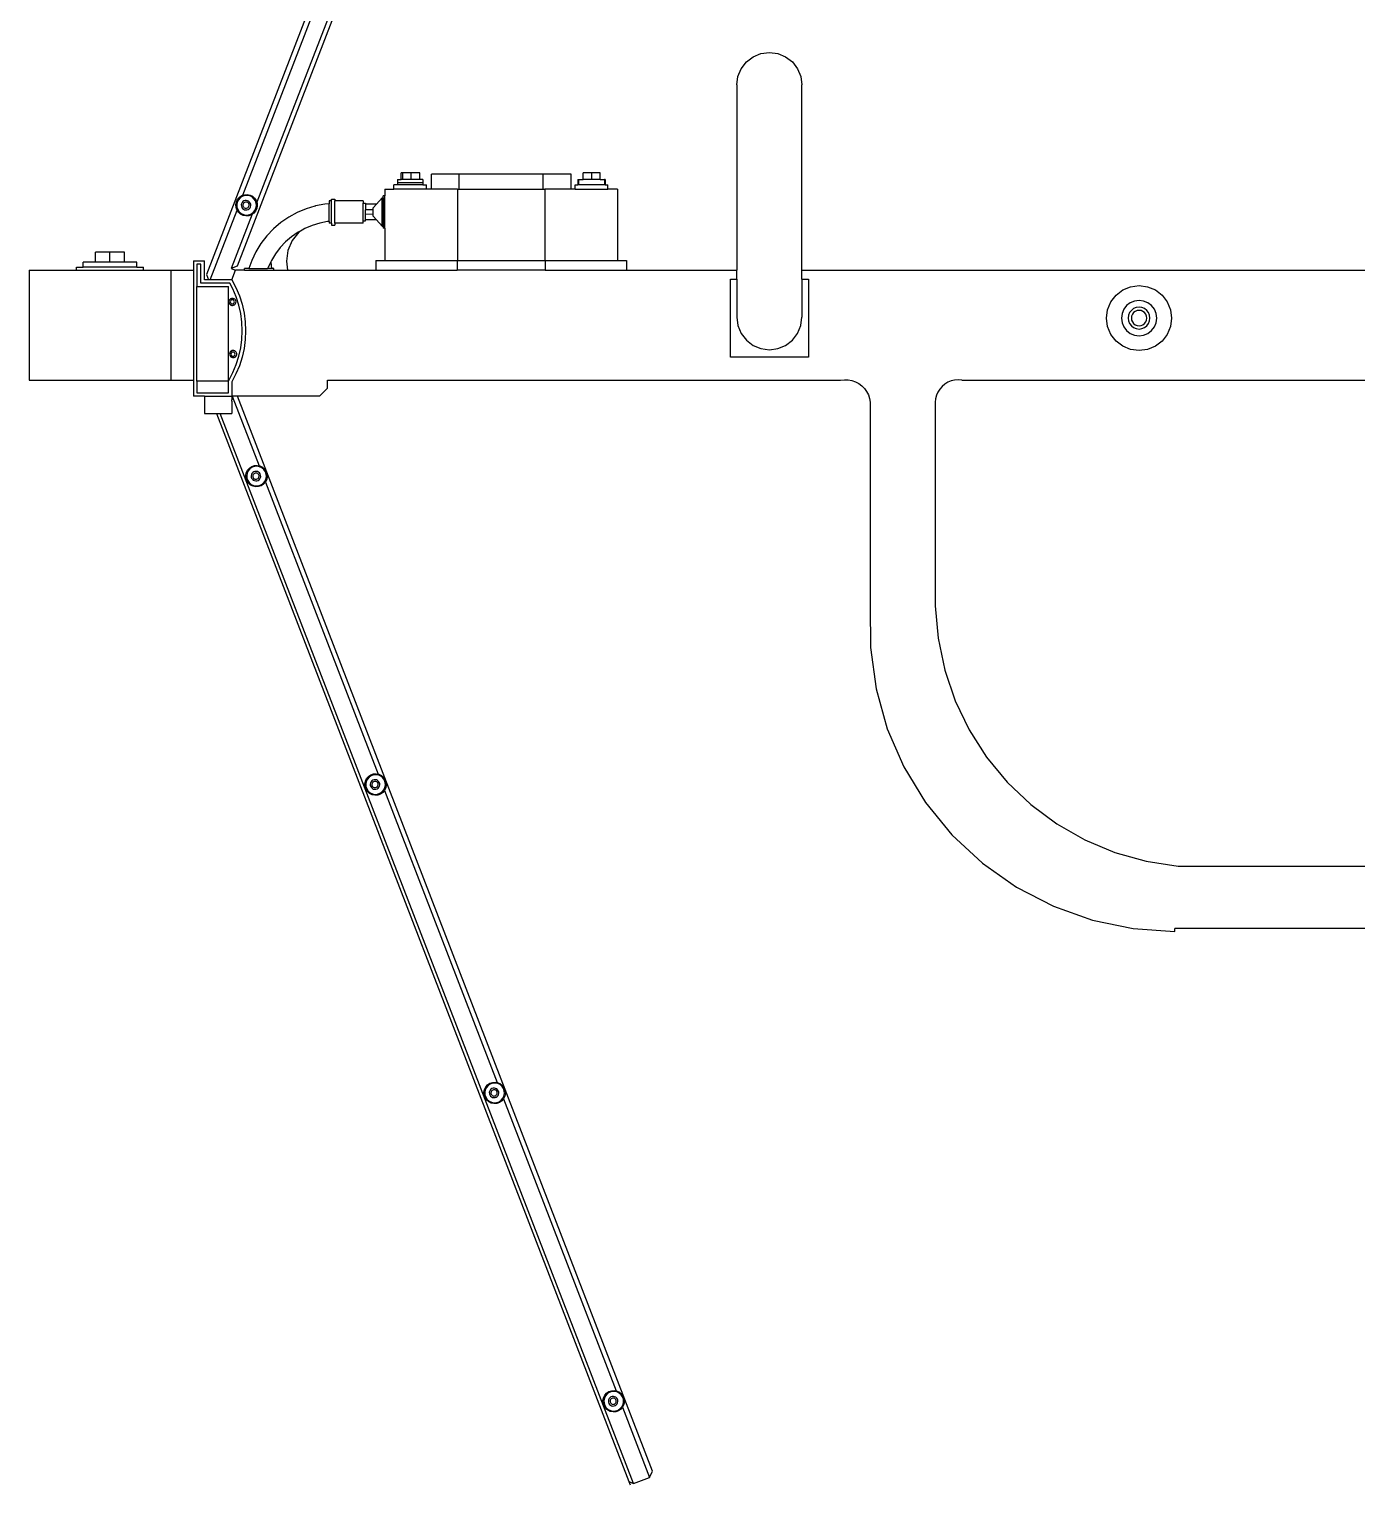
# Model space of a CAD drawing. Header units: millimetres. Extents: x 2122 to 4894, y -1177 to 2056.
# Drawn here: x 3274.5 to 3682.5, y 1339.4 to 1786.9 of the extents above; entities that cross this region are included whole.
import ezdxf

# ---------------------------------------------------------------- set-up
doc = ezdxf.new("R2010")
doc.units = ezdxf.units.MM

# ---------------------------------------------------------------- blocks, each defined once
blk = doc.blocks.new('TV+Aerial ls')
for p, q in [((-623.16, 1614.52), (-755.34, 1272.03)), ((-615.69, 1611.98), (-745.9, 1274.63)), ((-744.1, 1296.41), (-709.3, 1386.58)), ((-704.65, 1385.36), (-739.82, 1294.22)), ((-589.42, 1337.37), (-587.35, 1338.96)), ((-587.35, 1338.96), (-584.94, 1339.96)), ((-584.94, 1339.96), (-582.35, 1340.3)), ((-582.35, 1340.3), (-579.76, 1339.96)), ((-579.76, 1339.96), (-577.35, 1338.96)), ((-577.35, 1338.96), (-575.28, 1337.37)), ((-592.01, 1332.88), (-591.01, 1335.3)), ((-591.01, 1335.3), (-589.42, 1337.37)), ((-575.28, 1337.37), (-573.69, 1335.3)), ((-573.69, 1335.3), (-572.69, 1332.88)), ((-592.35, 1330.3), (-592.01, 1332.88)), ((-592.35, 1330.3), (-592.35, 1273.34)), ((-572.69, 1332.88), (-572.35, 1330.3)), ((-572.35, 1273.34), (-572.35, 1330.3)), ((-695.49, 1301.24), (-695.49, 1303.24)), ((-694.96, 1303.24), (-695.49, 1303.24)), ((-694.96, 1301.24), (-694.96, 1303.24)), ((-692.36, 1303.24), (-694.96, 1303.24)), ((-692.36, 1301.24), (-692.36, 1303.24)), ((-689.77, 1303.24), (-692.36, 1303.24)), ((-689.77, 1301.24), (-689.77, 1303.24)), ((-686.2, 1298.24), (-686.2, 1302.84)), ((-677.68, 1302.84), (-686.2, 1302.84)), ((-677.68, 1298.24), (-677.68, 1302.84)), ((-651.8, 1302.84), (-677.68, 1302.84)), ((-651.8, 1298.24), (-651.8, 1302.84)), ((-643.28, 1302.84), (-651.8, 1302.84)), ((-643.28, 1298.24), (-643.28, 1302.84)), ((-636.94, 1303.24), (-639.54, 1303.24)), ((-639.54, 1301.24), (-639.54, 1303.24)), ((-634.34, 1303.24), (-636.94, 1303.24)), ((-636.94, 1301.24), (-636.94, 1303.24)), ((-634.34, 1301.24), (-634.34, 1303.24)), ((-700.5, 1298.24), (-700.5, 1296.23)), ((-700.5, 1298.24), (-697.72, 1298.24)), ((-697.72, 1298.24), (-697.72, 1299.64)), ((-696.62, 1299.64), (-697.72, 1299.64)), ((-687.72, 1298.24), (-697.72, 1298.24)), ((-696.62, 1301.24), (-696.62, 1299.64)), ((-696.62, 1301.24), (-695.49, 1301.24)), ((-696.57, 1299.64), (-696.62, 1299.64)), ((-696.57, 1300.34), (-696.57, 1299.64)), ((-696.57, 1300.34), (-688.87, 1300.34)), ((-688.87, 1299.64), (-696.57, 1299.64)), ((-694.96, 1301.24), (-695.49, 1301.24)), ((-692.36, 1301.24), (-694.96, 1301.24)), ((-689.77, 1301.24), (-692.36, 1301.24)), ((-688.82, 1301.24), (-689.77, 1301.24)), ((-688.87, 1300.34), (-688.87, 1299.64)), ((-688.82, 1299.64), (-688.87, 1299.64)), ((-688.82, 1301.24), (-688.82, 1299.64)), ((-688.82, 1299.64), (-687.72, 1299.64)), ((-687.72, 1298.24), (-687.72, 1299.64)), ((-686.2, 1298.24), (-687.72, 1298.24)), ((-678.15, 1298.24), (-686.2, 1298.24)), ((-678.15, 1298.24), (-678.15, 1276.34)), ((-678.15, 1298.24), (-677.68, 1298.24)), ((-677.68, 1298.24), (-651.8, 1298.24)), ((-651.8, 1298.24), (-651.33, 1298.24)), ((-651.33, 1298.24), (-651.33, 1276.34)), ((-643.28, 1298.24), (-651.33, 1298.24)), ((-641.97, 1298.24), (-643.28, 1298.24)), ((-641.97, 1298.24), (-641.97, 1299.64)), ((-641.97, 1299.64), (-641.18, 1299.64)), ((-641.97, 1298.24), (-631.97, 1298.24)), ((-641.18, 1301.24), (-641.18, 1299.64)), ((-641.18, 1301.24), (-640.96, 1301.24)), ((-640.96, 1299.64), (-641.18, 1299.64)), ((-640.96, 1301.24), (-640.96, 1299.64)), ((-640.96, 1301.24), (-639.54, 1301.24)), ((-632.97, 1299.64), (-640.96, 1299.64)), ((-636.94, 1301.24), (-639.54, 1301.24)), ((-634.34, 1301.24), (-636.94, 1301.24)), ((-634.34, 1301.24), (-632.97, 1301.24)), ((-632.97, 1301.24), (-632.97, 1299.64)), ((-632.76, 1301.24), (-632.97, 1301.24)), ((-632.76, 1299.64), (-632.97, 1299.64)), ((-632.76, 1301.24), (-632.76, 1299.64)), ((-632.76, 1299.64), (-631.97, 1299.64)), ((-631.97, 1298.24), (-631.97, 1299.64)), ((-628.98, 1298.24), (-631.97, 1298.24)), ((-628.98, 1298.24), (-628.98, 1276.34)), ((-746.27, 1293.54), (-746.11, 1294.39)), ((-746.21, 1292.68), (-746.27, 1293.54)), ((-746.11, 1294.39), (-745.73, 1295.16)), ((-745.85, 1294.3), (-746, 1293.52)), ((-746, 1293.52), (-745.95, 1292.73)), ((-745.51, 1295.01), (-745.85, 1294.3)), ((-745.73, 1295.16), (-745.17, 1295.81)), ((-744.99, 1295.61), (-745.51, 1295.01)), ((-745.17, 1295.81), (-744.45, 1296.29)), ((-744.33, 1296.05), (-744.99, 1295.61)), ((-744.54, 1293.8), (-744.62, 1293.43)), ((-744.62, 1293.43), (-744.59, 1293.05)), ((-744.38, 1294.15), (-744.54, 1293.8)), ((-744.45, 1296.29), (-744.1, 1296.41)), ((-744.13, 1294.44), (-744.38, 1294.15)), ((-743.58, 1296.3), (-744.33, 1296.05)), ((-743.81, 1294.65), (-744.13, 1294.44)), ((-744.06, 1293.64), (-744.11, 1293.4)), ((-744.11, 1293.4), (-744.09, 1293.15)), ((-744.1, 1296.41), (-743.64, 1296.57)), ((-743.95, 1293.87), (-744.06, 1293.64)), ((-743.79, 1294.06), (-743.95, 1293.87)), ((-743.45, 1294.77), (-743.81, 1294.65)), ((-743.58, 1294.2), (-743.79, 1294.06)), ((-743.64, 1296.57), (-742.78, 1296.63)), ((-742.8, 1296.36), (-743.58, 1296.3)), ((-743.35, 1294.28), (-743.58, 1294.2)), ((-743.06, 1294.8), (-743.45, 1294.77)), ((-743.1, 1294.3), (-743.35, 1294.28)), ((-742.85, 1294.25), (-743.1, 1294.3)), ((-742.69, 1294.73), (-743.06, 1294.8)), ((-742.62, 1294.14), (-742.85, 1294.25)), ((-742.02, 1296.21), (-742.8, 1296.36)), ((-742.78, 1296.63), (-741.93, 1296.47)), ((-742.35, 1294.56), (-742.69, 1294.73)), ((-742.44, 1293.97), (-742.62, 1294.14)), ((-742.3, 1293.77), (-742.44, 1293.97)), ((-742.06, 1294.31), (-742.35, 1294.56)), ((-742.21, 1293.53), (-742.3, 1293.77)), ((-742.24, 1293.03), (-742.2, 1293.28)), ((-742.2, 1293.28), (-742.21, 1293.53)), ((-741.84, 1293.99), (-742.06, 1294.31)), ((-741.31, 1295.86), (-742.02, 1296.21)), ((-741.93, 1296.47), (-741.16, 1296.09)), ((-741.72, 1293.63), (-741.84, 1293.99)), ((-741.77, 1292.87), (-741.69, 1293.25)), ((-741.69, 1293.25), (-741.72, 1293.63)), ((-740.71, 1295.34), (-741.31, 1295.86)), ((-741.16, 1296.09), (-740.51, 1295.52)), ((-740.27, 1294.69), (-740.71, 1295.34)), ((-740.51, 1295.52), (-740.03, 1294.81)), ((-740.01, 1293.94), (-740.27, 1294.69)), ((-740.03, 1294.81), (-739.82, 1294.22)), ((-739.96, 1293.15), (-740.01, 1293.94)), ((-739.82, 1294.22), (-739.75, 1293.99)), ((-739.75, 1293.99), (-739.69, 1293.14)), ((-718.9, 1293.69), (-721.83, 1293.12)), ((-717.63, 1293.8), (-718.9, 1293.69)), ((-716.93, 1294.69), (-717.63, 1294.69)), ((-717.63, 1294.69), (-717.63, 1293.8)), ((-717.63, 1288.34), (-717.63, 1293.8)), ((-716.93, 1295.22), (-715.83, 1295.22)), ((-716.93, 1294.69), (-716.93, 1295.22)), ((-716.93, 1287.77), (-716.93, 1294.69)), ((-715.83, 1295.22), (-715.83, 1294.69)), ((-707.13, 1294.69), (-715.83, 1294.69)), ((-715.83, 1287.78), (-715.83, 1294.69)), ((-707.13, 1294.69), (-707.13, 1293.96)), ((-707.13, 1293.96), (-706.43, 1293.96)), ((-707.13, 1288.5), (-707.13, 1293.96)), ((-706.43, 1293.96), (-706.43, 1293.66)), ((-703.09, 1293.66), (-706.43, 1293.66)), ((-706.43, 1293.66), (-706.43, 1291.92)), ((-703.09, 1293.66), (-704.13, 1292.54)), ((-701.3, 1295.58), (-703.09, 1293.66)), ((-701.3, 1295.58), (-701, 1295.56)), ((-701.3, 1286.88), (-701.3, 1295.58)), ((-700.5, 1296.23), (-701, 1296.23)), ((-701, 1295.56), (-701, 1296.23)), ((-701, 1295.56), (-701, 1286.9)), ((-700.5, 1286.23), (-700.5, 1296.23)), ((-754.13, 1270.44), (-745.89, 1291.79)), ((-741.23, 1290.57), (-747.69, 1273.83)), ((-745.93, 1291.87), (-746.21, 1292.68)), ((-745.95, 1292.73), (-745.69, 1291.99)), ((-745.89, 1291.79), (-745.93, 1291.87)), ((-745.45, 1291.15), (-745.89, 1291.79)), ((-745.69, 1291.99), (-745.25, 1291.33)), ((-744.8, 1290.59), (-745.45, 1291.15)), ((-745.25, 1291.33), (-744.65, 1290.81)), ((-744.03, 1290.21), (-744.8, 1290.59)), ((-744.65, 1290.81), (-743.94, 1290.47)), ((-744.59, 1293.05), (-744.47, 1292.68)), ((-744.47, 1292.68), (-744.25, 1292.37)), ((-744.25, 1292.37), (-743.96, 1292.12)), ((-744.09, 1293.15), (-744.01, 1292.91)), ((-743.18, 1290.04), (-744.03, 1290.21)), ((-744.01, 1292.91), (-743.87, 1292.7)), ((-743.96, 1292.12), (-743.62, 1291.95)), ((-743.94, 1290.47), (-743.17, 1290.31)), ((-743.87, 1292.7), (-743.68, 1292.54)), ((-743.68, 1292.54), (-743.46, 1292.43)), ((-743.62, 1291.95), (-743.24, 1291.87)), ((-743.46, 1292.43), (-743.21, 1292.38)), ((-743.24, 1291.87), (-742.86, 1291.9)), ((-743.21, 1292.38), (-742.96, 1292.4)), ((-742.32, 1290.1), (-743.18, 1290.04)), ((-743.17, 1290.31), (-742.38, 1290.37)), ((-742.96, 1292.4), (-742.73, 1292.48)), ((-742.86, 1291.9), (-742.5, 1292.03)), ((-742.73, 1292.48), (-742.52, 1292.62)), ((-742.52, 1292.62), (-742.35, 1292.81)), ((-742.5, 1292.03), (-742.18, 1292.24)), ((-742.38, 1290.37), (-741.63, 1290.63)), ((-742.35, 1292.81), (-742.24, 1293.03)), ((-741.51, 1290.38), (-742.32, 1290.1)), ((-742.18, 1292.24), (-741.93, 1292.53)), ((-741.93, 1292.53), (-741.77, 1292.87)), ((-741.63, 1290.63), (-740.97, 1291.07)), ((-741.23, 1290.57), (-741.51, 1290.38)), ((-740.79, 1290.87), (-741.23, 1290.57)), ((-740.97, 1291.07), (-740.46, 1291.67)), ((-740.23, 1291.52), (-740.79, 1290.87)), ((-740.46, 1291.67), (-740.11, 1292.38)), ((-739.85, 1292.29), (-740.23, 1291.52)), ((-740.11, 1292.38), (-739.96, 1293.15)), ((-739.69, 1293.14), (-739.85, 1292.29)), ((-730.03, 1289.66), (-732.48, 1287.97)), ((-727.42, 1291.1), (-730.03, 1289.66)), ((-724.68, 1292.25), (-727.42, 1291.1)), ((-721.97, 1293.08), (-724.68, 1292.25)), ((-721.93, 1293.09), (-721.97, 1293.08)), ((-721.83, 1293.12), (-721.93, 1293.09)), ((-704.13, 1291.95), (-706.43, 1291.92)), ((-706.43, 1290.54), (-706.43, 1291.92)), ((-704.13, 1290.52), (-706.43, 1290.54)), ((-706.43, 1288.81), (-706.43, 1290.54)), ((-703.09, 1288.81), (-706.43, 1288.81)), ((-706.43, 1288.5), (-706.43, 1288.81)), ((-704.13, 1291.95), (-704.13, 1292.54)), ((-704.13, 1290.52), (-704.13, 1291.95)), ((-704.13, 1289.93), (-704.13, 1290.52)), ((-703.09, 1288.81), (-704.13, 1289.93)), ((-701.3, 1286.88), (-703.09, 1288.81)), ((-734.73, 1286.04), (-736.77, 1283.88)), ((-732.48, 1287.97), (-734.73, 1286.04)), ((-727.18, 1285.03), (-729.16, 1283.65)), ((-726.88, 1285.02), (-728.94, 1282.51)), ((-725.92, 1285.71), (-727.18, 1285.03)), ((-725.92, 1285.71), (-726.88, 1285.02)), ((-725.06, 1286.19), (-725.92, 1285.71)), ((-722.83, 1287.13), (-725.06, 1286.19)), ((-720.51, 1287.83), (-722.83, 1287.13)), ((-718.14, 1288.29), (-720.51, 1287.83)), ((-717.63, 1288.34), (-718.14, 1288.29)), ((-717.63, 1288.34), (-717.63, 1287.78)), ((-716.93, 1287.77), (-717.63, 1287.78)), ((-716.93, 1287.77), (-716.93, 1287.24)), ((-716.93, 1287.24), (-715.83, 1287.24)), ((-707.13, 1287.78), (-715.83, 1287.78)), ((-715.83, 1287.78), (-715.83, 1287.24)), ((-707.13, 1288.5), (-706.43, 1288.5)), ((-707.13, 1287.78), (-707.13, 1288.5)), ((-701.3, 1286.88), (-701, 1286.9)), ((-701, 1286.9), (-701, 1286.23)), ((-700.5, 1286.23), (-701, 1286.23)), ((-700.5, 1286.23), (-700.5, 1276.34)), ((-738.57, 1281.53), (-740.12, 1279)), ((-736.77, 1283.88), (-738.57, 1281.53)), ((-732.65, 1280.33), (-734.11, 1278.42)), ((-730.99, 1282.08), (-732.65, 1280.33)), ((-729.16, 1283.65), (-730.99, 1282.08)), ((-728.94, 1282.51), (-730.29, 1279.44)), ((-793.2, 1274.24), (-793.2, 1275.84)), ((-789.44, 1275.84), (-793.2, 1275.84)), ((-789.44, 1275.84), (-789.44, 1278.94)), ((-784.96, 1278.94), (-789.44, 1278.94)), ((-784.96, 1275.84), (-789.44, 1275.84)), ((-784.96, 1275.84), (-784.96, 1278.94)), ((-780.48, 1278.94), (-784.96, 1278.94)), ((-780.48, 1275.84), (-784.96, 1275.84)), ((-780.48, 1275.84), (-780.48, 1278.94)), ((-776.72, 1275.84), (-780.48, 1275.84)), ((-776.72, 1274.24), (-776.72, 1275.84)), ((-759.26, 1276.24), (-755.96, 1276.24)), ((-759.26, 1276.24), (-759.26, 1273.34)), ((-755.96, 1270.44), (-755.96, 1276.24)), ((-741.39, 1276.33), (-742.27, 1273.84)), ((-740.12, 1279), (-741.39, 1276.33)), ((-735.58, 1275.91), (-736.4, 1274.2)), ((-735.36, 1276.37), (-735.58, 1275.91)), ((-735.58, 1275.91), (-735.29, 1273.84)), ((-734.11, 1278.42), (-735.36, 1276.37)), ((-730.29, 1279.44), (-730.76, 1276.15)), ((-730.76, 1276.15), (-730.36, 1273.34)), ((-703.24, 1276.34), (-703.24, 1273.34)), ((-703.24, 1276.34), (-700.5, 1276.34)), ((-700.5, 1276.34), (-678.24, 1276.34)), ((-678.24, 1276.34), (-678.24, 1273.34)), ((-678.24, 1276.34), (-678.15, 1276.34)), ((-678.15, 1276.34), (-651.33, 1276.34)), ((-651.33, 1276.34), (-651.24, 1276.34)), ((-651.24, 1276.34), (-651.24, 1273.34)), ((-651.24, 1276.34), (-628.98, 1276.34)), ((-628.98, 1276.34), (-626.24, 1276.34)), ((-626.24, 1276.34), (-626.24, 1273.34)), ((-809.8, 1273.34), (-795.26, 1273.34)), ((-809.8, 1273.34), (-809.8, 1239.56)), ((-795.26, 1273.34), (-795.26, 1274.24)), ((-795.26, 1274.24), (-793.2, 1274.24)), ((-795.26, 1273.34), (-774.66, 1273.34)), ((-776.72, 1274.24), (-793.2, 1274.24)), ((-776.72, 1274.24), (-774.66, 1274.24)), ((-774.66, 1273.34), (-774.66, 1274.24)), ((-774.66, 1273.34), (-766.2, 1273.34)), ((-766.2, 1273.34), (-759.26, 1273.34)), ((-766.2, 1239.56), (-766.2, 1273.34)), ((-759.26, 1273.34), (-759.26, 1239.56)), ((-758.23, 1275.21), (-758.23, 1268.3)), ((-756.99, 1275.21), (-758.23, 1275.21)), ((-756.99, 1269.41), (-756.99, 1275.21)), ((-755.34, 1272.03), (-754.64, 1270.44)), ((-745.9, 1274.63), (-747.69, 1273.83)), ((-747.69, 1273.83), (-746.4, 1273.34)), ((-747.51, 1270.44), (-746.4, 1273.34)), ((-743.6, 1273.34), (-746.4, 1273.34)), ((-742.27, 1273.84), (-743.6, 1273.84)), ((-743.6, 1273.34), (-743.6, 1273.84)), ((-743.6, 1273.34), (-734.6, 1273.34)), ((-742.27, 1273.84), (-736.52, 1273.84)), ((-736.4, 1274.2), (-736.52, 1273.84)), ((-735.29, 1273.84), (-736.52, 1273.84)), ((-734.6, 1273.84), (-735.29, 1273.84)), ((-734.6, 1273.34), (-734.6, 1273.84)), ((-734.6, 1273.34), (-730.36, 1273.34)), ((-730.36, 1273.34), (-703.24, 1273.34)), ((-703.24, 1273.34), (-678.24, 1273.34)), ((-651.24, 1273.34), (-678.24, 1273.34)), ((-651.24, 1273.34), (-626.24, 1273.34)), ((-626.24, 1273.34), (-592.35, 1273.34)), ((-592.35, 1270.64), (-592.35, 1273.34)), ((-572.35, 1273.34), (809.8, 1273.34)), ((-572.35, 1270.64), (-572.35, 1273.34)), ((-758.23, 1239.3), (-758.23, 1268.3)), ((-758.23, 1268.3), (-748.54, 1268.3)), ((-748.14, 1269.41), (-756.99, 1269.41)), ((-754.64, 1270.44), (-755.96, 1270.44)), ((-754.13, 1270.44), (-754.64, 1270.44)), ((-747.51, 1270.44), (-754.13, 1270.44)), ((-748.54, 1239.3), (-748.54, 1268.3)), ((-747.18, 1267.58), (-748.14, 1269.41)), ((-747.51, 1270.44), (-746.24, 1268.01)), ((-746.16, 1265.13), (-747.18, 1267.58)), ((-746.24, 1268.01), (-745.19, 1265.48)), ((-594.24, 1270.64), (-592.35, 1270.64)), ((-594.24, 1246.64), (-594.24, 1270.64)), ((-592.35, 1270.64), (-592.35, 1258.9)), ((-572.35, 1270.64), (-570.34, 1270.64)), ((-572.35, 1270.64), (-572.35, 1258.9)), ((-570.34, 1270.64), (-570.34, 1246.64)), ((-475.81, 1265.71), (-473.74, 1267.3)), ((-473.74, 1267.3), (-471.33, 1268.29)), ((-471.33, 1268.29), (-468.74, 1268.64)), ((-468.74, 1268.64), (-466.15, 1268.29)), ((-466.15, 1268.29), (-463.74, 1267.3)), ((-463.74, 1267.3), (-461.67, 1265.71)), ((-748.39, 1263.85), (-748.41, 1263.56)), ((-748.41, 1263.56), (-748.36, 1263.28)), ((-748.29, 1264.12), (-748.39, 1263.85)), ((-748.36, 1263.28), (-748.24, 1263.02)), ((-748.13, 1264.36), (-748.29, 1264.12)), ((-748.24, 1263.02), (-748.06, 1262.8)), ((-747.91, 1264.54), (-748.13, 1264.36)), ((-748.06, 1262.8), (-747.82, 1262.64)), ((-747.7, 1264.21), (-748.05, 1263.6)), ((-748.05, 1263.6), (-747.7, 1263)), ((-747.65, 1264.66), (-747.91, 1264.54)), ((-747.82, 1262.64), (-747.55, 1262.54)), ((-747, 1264.21), (-747.7, 1264.21)), ((-747.7, 1263), (-747, 1263)), ((-747.36, 1264.71), (-747.65, 1264.66)), ((-747.55, 1262.54), (-747.26, 1262.52)), ((-747.08, 1264.69), (-747.36, 1264.71)), ((-747.26, 1262.52), (-746.98, 1262.57)), ((-746.81, 1264.59), (-747.08, 1264.69)), ((-746.65, 1263.6), (-747, 1264.21)), ((-747, 1263), (-746.65, 1263.6)), ((-746.98, 1262.57), (-746.72, 1262.69)), ((-746.57, 1264.43), (-746.81, 1264.59)), ((-746.72, 1262.69), (-746.5, 1262.87)), ((-746.39, 1264.21), (-746.57, 1264.43)), ((-746.5, 1262.87), (-746.34, 1263.11)), ((-746.27, 1263.95), (-746.39, 1264.21)), ((-746.34, 1263.11), (-746.24, 1263.38)), ((-746.21, 1263.66), (-746.27, 1263.95)), ((-746.24, 1263.38), (-746.21, 1263.66)), ((-745.36, 1262.6), (-746.16, 1265.13)), ((-744.78, 1260.02), (-745.36, 1262.6)), ((-745.19, 1265.48), (-744.36, 1262.87)), ((-744.36, 1262.87), (-743.77, 1260.2)), ((-478.4, 1261.22), (-477.4, 1263.64)), ((-477.4, 1263.64), (-475.81, 1265.71)), ((-472.58, 1262.48), (-473.45, 1261.35)), ((-471.46, 1263.34), (-472.58, 1262.48)), ((-470.15, 1263.88), (-471.46, 1263.34)), ((-469.61, 1261.88), (-470.42, 1261.54)), ((-468.74, 1264.07), (-470.15, 1263.88)), ((-468.74, 1261.99), (-469.61, 1261.88)), ((-467.34, 1263.88), (-468.74, 1264.07)), ((-467.87, 1261.88), (-468.74, 1261.99)), ((-467.07, 1261.54), (-467.87, 1261.88)), ((-466.03, 1263.34), (-467.34, 1263.88)), ((-464.9, 1262.48), (-466.03, 1263.34)), ((-464.04, 1261.35), (-464.9, 1262.48)), ((-461.67, 1265.71), (-460.08, 1263.64)), ((-460.08, 1263.64), (-459.08, 1261.22)), ((-744.44, 1257.39), (-744.78, 1260.02)), ((-744.32, 1254.75), (-744.44, 1257.39)), ((-743.77, 1260.2), (-743.41, 1257.48)), ((-743.41, 1257.48), (-743.29, 1254.75)), ((-592.35, 1258.9), (-592.01, 1256.31)), ((-572.69, 1256.31), (-572.35, 1258.9)), ((-478.74, 1258.64), (-478.4, 1261.22)), ((-478.4, 1256.05), (-478.74, 1258.64)), ((-473.99, 1260.04), (-474.17, 1258.64)), ((-474.17, 1258.64), (-473.99, 1257.23)), ((-473.45, 1261.35), (-473.99, 1260.04)), ((-471.98, 1259.5), (-472.1, 1258.64)), ((-472.1, 1258.64), (-471.98, 1257.77)), ((-471.65, 1260.31), (-471.98, 1259.5)), ((-471.98, 1257.77), (-471.65, 1256.96)), ((-471.11, 1261.01), (-471.65, 1260.31)), ((-470.42, 1261.54), (-471.11, 1261.01)), ((-471.03, 1259.25), (-471.11, 1258.64)), ((-471.11, 1258.64), (-471.03, 1258.02)), ((-470.79, 1259.82), (-471.03, 1259.25)), ((-471.03, 1258.02), (-470.79, 1257.45)), ((-470.42, 1260.31), (-470.79, 1259.82)), ((-470.79, 1257.45), (-470.42, 1256.96)), ((-469.93, 1260.68), (-470.42, 1260.31)), ((-469.36, 1260.92), (-469.93, 1260.68)), ((-468.74, 1261), (-469.36, 1260.92)), ((-468.13, 1260.92), (-468.74, 1261)), ((-467.56, 1260.68), (-468.13, 1260.92)), ((-467.07, 1260.31), (-467.56, 1260.68)), ((-466.37, 1261.01), (-467.07, 1261.54)), ((-466.69, 1259.82), (-467.07, 1260.31)), ((-467.07, 1256.96), (-466.69, 1257.45)), ((-466.46, 1259.25), (-466.69, 1259.82)), ((-466.69, 1257.45), (-466.46, 1258.02)), ((-466.38, 1258.64), (-466.46, 1259.25)), ((-466.46, 1258.02), (-466.38, 1258.64)), ((-465.84, 1260.31), (-466.37, 1261.01)), ((-465.5, 1259.5), (-465.84, 1260.31)), ((-465.84, 1256.96), (-465.5, 1257.77)), ((-465.39, 1258.64), (-465.5, 1259.5)), ((-465.5, 1257.77), (-465.39, 1258.64)), ((-463.5, 1260.04), (-464.04, 1261.35)), ((-463.31, 1258.64), (-463.5, 1260.04)), ((-463.5, 1257.23), (-463.31, 1258.64)), ((-459.08, 1261.22), (-458.74, 1258.64)), ((-458.74, 1258.64), (-459.08, 1256.05)), ((-744.44, 1252.1), (-744.32, 1254.75)), ((-743.29, 1254.75), (-743.41, 1252.01)), ((-592.01, 1256.31), (-591.01, 1253.9)), ((-591.01, 1253.9), (-589.42, 1251.83)), ((-575.28, 1251.83), (-573.69, 1253.9)), ((-573.69, 1253.9), (-572.69, 1256.31)), ((-477.4, 1253.64), (-478.4, 1256.05)), ((-475.81, 1251.56), (-477.4, 1253.64)), ((-473.99, 1257.23), (-473.45, 1255.92)), ((-473.45, 1255.92), (-472.58, 1254.79)), ((-472.58, 1254.79), (-471.46, 1253.93)), ((-471.65, 1256.96), (-471.11, 1256.26)), ((-471.46, 1253.93), (-470.15, 1253.39)), ((-471.11, 1256.26), (-470.42, 1255.73)), ((-470.42, 1256.96), (-469.93, 1256.59)), ((-470.42, 1255.73), (-469.61, 1255.39)), ((-470.15, 1253.39), (-468.74, 1253.2)), ((-469.93, 1256.59), (-469.36, 1256.35)), ((-469.61, 1255.39), (-468.74, 1255.28)), ((-469.36, 1256.35), (-468.74, 1256.27)), ((-468.74, 1256.27), (-468.13, 1256.35)), ((-468.74, 1255.28), (-467.87, 1255.39)), ((-468.74, 1253.2), (-467.34, 1253.39)), ((-468.13, 1256.35), (-467.56, 1256.59)), ((-467.87, 1255.39), (-467.07, 1255.73)), ((-467.56, 1256.59), (-467.07, 1256.96)), ((-467.34, 1253.39), (-466.03, 1253.93)), ((-467.07, 1255.73), (-466.37, 1256.26)), ((-466.37, 1256.26), (-465.84, 1256.96)), ((-466.03, 1253.93), (-464.9, 1254.79)), ((-464.9, 1254.79), (-464.04, 1255.92)), ((-464.04, 1255.92), (-463.5, 1257.23)), ((-460.08, 1253.64), (-461.67, 1251.56)), ((-459.08, 1256.05), (-460.08, 1253.64)), ((-747.69, 1248.52), (-747.91, 1248.34)), ((-747.43, 1248.64), (-747.69, 1248.52)), ((-747.15, 1248.69), (-747.43, 1248.64)), ((-746.86, 1248.67), (-747.15, 1248.69)), ((-746.59, 1248.57), (-746.86, 1248.67)), ((-746.36, 1248.41), (-746.59, 1248.57)), ((-745.36, 1246.89), (-744.78, 1249.47)), ((-744.78, 1249.47), (-744.44, 1252.1)), ((-743.77, 1249.29), (-744.36, 1246.62)), ((-743.41, 1252.01), (-743.77, 1249.29)), ((-589.42, 1251.83), (-587.35, 1250.24)), ((-587.35, 1250.24), (-584.94, 1249.24)), ((-584.94, 1249.24), (-582.35, 1248.9)), ((-582.35, 1248.9), (-579.76, 1249.24)), ((-579.76, 1249.24), (-577.35, 1250.24)), ((-577.35, 1250.24), (-575.28, 1251.83)), ((-473.74, 1249.97), (-475.81, 1251.56)), ((-471.33, 1248.98), (-473.74, 1249.97)), ((-468.74, 1248.64), (-471.33, 1248.98)), ((-466.15, 1248.98), (-468.74, 1248.64)), ((-463.74, 1249.97), (-466.15, 1248.98)), ((-461.67, 1251.56), (-463.74, 1249.97)), ((-748.17, 1247.83), (-748.2, 1247.54)), ((-748.2, 1247.54), (-748.15, 1247.26)), ((-748.08, 1248.1), (-748.17, 1247.83)), ((-748.15, 1247.26), (-748.02, 1247)), ((-747.91, 1248.34), (-748.08, 1248.1)), ((-748.02, 1247), (-747.84, 1246.78)), ((-747.49, 1248.19), (-747.84, 1247.58)), ((-747.84, 1247.58), (-747.49, 1246.98)), ((-747.84, 1246.78), (-747.6, 1246.62)), ((-747.6, 1246.62), (-747.33, 1246.52)), ((-746.79, 1248.19), (-747.49, 1248.19)), ((-747.49, 1246.98), (-746.79, 1246.98)), ((-747.33, 1246.52), (-747.05, 1246.49)), ((-747.18, 1241.91), (-746.16, 1244.36)), ((-747.05, 1246.49), (-746.77, 1246.55)), ((-746.44, 1247.58), (-746.79, 1248.19)), ((-746.79, 1246.98), (-746.44, 1247.58)), ((-746.77, 1246.55), (-746.51, 1246.67)), ((-746.51, 1246.67), (-746.29, 1246.85)), ((-746.17, 1248.19), (-746.36, 1248.41)), ((-746.29, 1246.85), (-746.12, 1247.09)), ((-745.19, 1244.01), (-746.24, 1241.48)), ((-746.05, 1247.93), (-746.17, 1248.19)), ((-746.16, 1244.36), (-745.36, 1246.89)), ((-746.12, 1247.09), (-746.02, 1247.36)), ((-746, 1247.64), (-746.05, 1247.93)), ((-746.02, 1247.36), (-746, 1247.64)), ((-744.36, 1246.62), (-745.19, 1244.01)), ((-570.34, 1246.64), (-594.24, 1246.64)), ((-809.8, 1239.56), (-766.2, 1239.56)), ((-766.2, 1239.56), (-759.26, 1239.56)), ((-759.26, 1239.56), (-759.26, 1234.65)), ((-748.54, 1239.3), (-747.18, 1241.91)), ((-746.24, 1241.48), (-747.51, 1239.05)), ((-718.08, 1237.1), (-718.08, 1239.56)), ((-718.08, 1239.56), (-560.45, 1239.56)), ((-560.45, 1239.56), (-559.3, 1239.7)), ((-559.3, 1239.7), (-558.14, 1239.68)), ((-558.14, 1239.68), (-557, 1239.47)), ((-557, 1239.47), (-555.9, 1239.09)), ((-525.42, 1239.56), (-526.48, 1239.31)), ((-524.33, 1239.64), (-525.42, 1239.56)), ((-523.25, 1239.56), (-524.33, 1239.64)), ((-523.25, 1239.56), (71.55, 1239.56)), ((-758.23, 1239.3), (-758.23, 1235.68)), ((-748.54, 1239.3), (-758.23, 1239.3)), ((-758.23, 1235.68), (-748.54, 1235.68)), ((-748.54, 1235.68), (-748.54, 1239.3)), ((-747.51, 1239.05), (-747.51, 1234.65)), ((-718.08, 1237.1), (-720.53, 1234.65)), ((-555.9, 1239.09), (-554.88, 1238.55)), ((-554.88, 1238.55), (-553.95, 1237.86)), ((-553.95, 1237.86), (-553.13, 1237.04)), ((-553.13, 1237.04), (-552.45, 1236.1)), ((-552.45, 1236.1), (-551.92, 1235.07)), ((-551.92, 1235.07), (-551.56, 1233.97)), ((-530.57, 1235.9), (-531.01, 1234.9)), ((-529.99, 1236.82), (-530.57, 1235.9)), ((-529.27, 1237.64), (-529.99, 1236.82)), ((-528.43, 1238.34), (-529.27, 1237.64)), ((-527.49, 1238.9), (-528.43, 1238.34)), ((-526.48, 1239.31), (-527.49, 1238.9)), ((-755.96, 1234.63), (-759.26, 1234.65)), ((-755.96, 1234.63), (-747.51, 1234.65)), ((-755.96, 1234.63), (-755.96, 1229.35)), ((-747.51, 1234.65), (-747.5, 1234.63)), ((-747.42, 1234.65), (-747.51, 1234.65)), ((-747.5, 1234.63), (-747.49, 1233.47)), ((-747.49, 1233.13), (-747.49, 1233.47)), ((-747.49, 1233.13), (-747.49, 1229.35)), ((-747.42, 1234.65), (-739.16, 1213.25)), ((-745.81, 1234.65), (-747.42, 1234.65)), ((-618.29, 904.24), (-745.81, 1234.65)), ((-744.1, 1234.64), (-745.81, 1234.65)), ((-720.53, 1234.65), (-744.1, 1234.64)), ((-551.56, 1233.97), (-551.36, 1232.83)), ((-551.36, 1232.83), (-551.35, 1231.67)), ((-551.35, 1231.67), (-551.35, 1170.16)), ((-531.29, 1233.84), (-531.4, 1232.76)), ((-531.4, 1232.76), (-531.35, 1231.67)), ((-531.35, 1231.67), (-531.35, 1170.16)), ((-531.01, 1234.9), (-531.29, 1233.84)), ((-755.96, 1229.35), (-752.21, 1229.35)), ((-752.21, 1229.35), (-625.48, 901)), ((-752.21, 1229.35), (-751.06, 1229.35)), ((-624.1, 900.39), (-751.06, 1229.35)), ((-751.06, 1229.35), (-747.49, 1229.35)), ((-742.12, 1212.53), (-741.4, 1213.02)), ((-741.28, 1212.77), (-741.94, 1212.33)), ((-741.4, 1213.02), (-740.59, 1213.3)), ((-740.53, 1213.03), (-741.28, 1212.77)), ((-740.59, 1213.3), (-739.73, 1213.36)), ((-739.75, 1213.08), (-740.53, 1213.03)), ((-738.97, 1212.93), (-739.75, 1213.08)), ((-739.73, 1213.36), (-739.16, 1213.25)), ((-739.16, 1213.25), (-738.88, 1213.19)), ((-738.26, 1212.59), (-738.97, 1212.93)), ((-738.88, 1213.19), (-738.11, 1212.81)), ((-738.11, 1212.81), (-737.46, 1212.25)), ((-743.22, 1210.26), (-743.06, 1211.11)), ((-743.16, 1209.4), (-743.22, 1210.26)), ((-742.88, 1208.59), (-743.16, 1209.4)), ((-743.06, 1211.11), (-742.68, 1211.88)), ((-742.8, 1211.02), (-742.95, 1210.25)), ((-742.95, 1210.25), (-742.9, 1209.46)), ((-742.9, 1209.46), (-742.64, 1208.71)), ((-742.4, 1207.88), (-742.88, 1208.59)), ((-742.46, 1211.73), (-742.8, 1211.02)), ((-742.68, 1211.88), (-742.12, 1212.53)), ((-742.64, 1208.71), (-742.2, 1208.06)), ((-741.94, 1212.33), (-742.46, 1211.73)), ((-741.49, 1210.53), (-741.57, 1210.15)), ((-741.57, 1210.15), (-741.54, 1209.77)), ((-741.54, 1209.77), (-741.42, 1209.41)), ((-741.33, 1210.87), (-741.49, 1210.53)), ((-741.42, 1209.41), (-741.2, 1209.09)), ((-741.08, 1211.16), (-741.33, 1210.87)), ((-741.2, 1209.09), (-740.91, 1208.84)), ((-740.76, 1211.37), (-741.08, 1211.16)), ((-741.01, 1210.37), (-741.06, 1210.12)), ((-741.06, 1210.12), (-741.04, 1209.87)), ((-741.04, 1209.87), (-740.96, 1209.63)), ((-740.9, 1210.59), (-741.01, 1210.37)), ((-740.96, 1209.63), (-740.82, 1209.43)), ((-740.91, 1208.84), (-740.57, 1208.67)), ((-740.74, 1210.78), (-740.9, 1210.59)), ((-740.82, 1209.43), (-740.63, 1209.26)), ((-740.4, 1211.5), (-740.76, 1211.37)), ((-740.53, 1210.92), (-740.74, 1210.78)), ((-740.63, 1209.26), (-740.41, 1209.15)), ((-740.57, 1208.67), (-740.19, 1208.6)), ((-740.3, 1211), (-740.53, 1210.92)), ((-740.41, 1209.15), (-740.16, 1209.1)), ((-740.01, 1211.52), (-740.4, 1211.5)), ((-740.05, 1211.02), (-740.3, 1211)), ((-740.19, 1208.6), (-739.81, 1208.63)), ((-740.16, 1209.1), (-739.91, 1209.12)), ((-739.8, 1210.97), (-740.05, 1211.02)), ((-739.64, 1211.45), (-740.01, 1211.52)), ((-739.91, 1209.12), (-739.68, 1209.2)), ((-739.81, 1208.63), (-739.45, 1208.75)), ((-739.57, 1210.86), (-739.8, 1210.97)), ((-739.68, 1209.2), (-739.47, 1209.34)), ((-739.3, 1211.28), (-739.64, 1211.45)), ((-739.39, 1210.7), (-739.57, 1210.86)), ((-739.47, 1209.34), (-739.3, 1209.53)), ((-739.45, 1208.75), (-739.13, 1208.96)), ((-739.25, 1210.49), (-739.39, 1210.7)), ((-739.01, 1211.03), (-739.3, 1211.28)), ((-739.3, 1209.53), (-739.19, 1209.76)), ((-739.16, 1210.25), (-739.25, 1210.49)), ((-739.19, 1209.76), (-739.15, 1210)), ((-739.15, 1210), (-739.16, 1210.25)), ((-739.13, 1208.96), (-738.88, 1209.25)), ((-738.79, 1210.72), (-739.01, 1211.03)), ((-738.88, 1209.25), (-738.71, 1209.6)), ((-738.67, 1210.35), (-738.79, 1210.72)), ((-738.71, 1209.6), (-738.64, 1209.97)), ((-738.64, 1209.97), (-738.67, 1210.35)), ((-737.66, 1212.07), (-738.26, 1212.59)), ((-737.92, 1207.79), (-737.41, 1208.39)), ((-737.21, 1208.2), (-737.74, 1207.59)), ((-737.22, 1211.41), (-737.66, 1212.07)), ((-737.46, 1212.25), (-736.98, 1211.53)), ((-737.41, 1208.39), (-737.06, 1209.1)), ((-736.96, 1210.67), (-737.22, 1211.41)), ((-737.18, 1208.24), (-737.21, 1208.2)), ((-737.21, 1208.2), (-702.58, 1118.46)), ((-736.8, 1209.01), (-737.18, 1208.24)), ((-737.06, 1209.1), (-736.91, 1209.88)), ((-736.98, 1211.53), (-736.7, 1210.72)), ((-736.91, 1209.88), (-736.96, 1210.67)), ((-736.64, 1209.86), (-736.8, 1209.01)), ((-736.7, 1210.72), (-736.64, 1209.86)), ((-741.75, 1207.31), (-742.4, 1207.88)), ((-742.2, 1208.06), (-741.6, 1207.54)), ((-740.98, 1206.93), (-741.75, 1207.31)), ((-741.6, 1207.54), (-740.89, 1207.19)), ((-740.13, 1206.77), (-740.98, 1206.93)), ((-740.89, 1207.19), (-740.12, 1207.04)), ((-739.27, 1206.83), (-740.13, 1206.77)), ((-740.12, 1207.04), (-739.33, 1207.09)), ((-739.33, 1207.09), (-738.58, 1207.35)), ((-738.46, 1207.11), (-739.27, 1206.83)), ((-738.58, 1207.35), (-737.92, 1207.79)), ((-737.74, 1207.59), (-738.46, 1207.11)), ((-551.35, 1170.16), (-551.32, 1157.37)), ((-531.35, 1170.16), (-530.51, 1160.23)), ((-530.51, 1160.23), (-528.48, 1150.47)), ((-551.32, 1157.37), (-549.56, 1144.7)), ((-528.48, 1150.47), (-525.29, 1141.03)), ((-549.56, 1144.7), (-546.1, 1132.4)), ((-525.29, 1141.03), (-520.98, 1132.05)), ((-546.1, 1132.4), (-540.99, 1120.68)), ((-520.98, 1132.05), (-515.61, 1123.65)), ((-515.61, 1123.65), (-509.27, 1115.96)), ((-540.99, 1120.68), (-534.33, 1109.76)), ((-706.64, 1115.48), (-706.48, 1116.32)), ((-706.58, 1114.62), (-706.64, 1115.48)), ((-706.3, 1113.81), (-706.58, 1114.62)), ((-706.48, 1116.32), (-706.1, 1117.1)), ((-706.22, 1116.24), (-706.37, 1115.46)), ((-706.37, 1115.46), (-706.31, 1114.67)), ((-706.31, 1114.67), (-706.06, 1113.93)), ((-705.87, 1116.95), (-706.22, 1116.24)), ((-706.1, 1117.1), (-705.53, 1117.75)), ((-705.35, 1117.55), (-705.87, 1116.95)), ((-705.53, 1117.75), (-704.82, 1118.23)), ((-704.7, 1117.99), (-705.35, 1117.55)), ((-704.91, 1115.74), (-704.98, 1115.37)), ((-704.98, 1115.37), (-704.96, 1114.99)), ((-704.96, 1114.99), (-704.83, 1114.62)), ((-704.74, 1116.09), (-704.91, 1115.74)), ((-704.83, 1114.62), (-704.62, 1114.31)), ((-704.82, 1118.23), (-704, 1118.51)), ((-704.49, 1116.37), (-704.74, 1116.09)), ((-703.95, 1118.24), (-704.7, 1117.99)), ((-704.62, 1114.31), (-704.33, 1114.06)), ((-704.17, 1116.59), (-704.49, 1116.37)), ((-704.43, 1115.58), (-704.48, 1115.34)), ((-704.48, 1115.34), (-704.46, 1115.09)), ((-704.46, 1115.09), (-704.38, 1114.85)), ((-704.32, 1115.81), (-704.43, 1115.58)), ((-704.38, 1114.85), (-704.24, 1114.64)), ((-704.16, 1116), (-704.32, 1115.81)), ((-704.24, 1114.64), (-704.05, 1114.48)), ((-703.81, 1116.71), (-704.17, 1116.59)), ((-703.95, 1116.14), (-704.16, 1116)), ((-704.05, 1114.48), (-703.83, 1114.37)), ((-704, 1118.51), (-703.14, 1118.57)), ((-703.16, 1118.3), (-703.95, 1118.24)), ((-703.71, 1116.22), (-703.95, 1116.14)), ((-703.83, 1114.37), (-703.58, 1114.32)), ((-703.43, 1116.74), (-703.81, 1116.71)), ((-703.46, 1116.23), (-703.71, 1116.22)), ((-703.58, 1114.32), (-703.33, 1114.34)), ((-703.22, 1116.19), (-703.46, 1116.23)), ((-703.06, 1116.67), (-703.43, 1116.74)), ((-703.33, 1114.34), (-703.09, 1114.42)), ((-702.99, 1116.08), (-703.22, 1116.19)), ((-702.39, 1118.15), (-703.16, 1118.3)), ((-703.14, 1118.57), (-702.58, 1118.46)), ((-703.09, 1114.42), (-702.89, 1114.56)), ((-702.71, 1116.5), (-703.06, 1116.67)), ((-702.8, 1115.91), (-702.99, 1116.08)), ((-702.89, 1114.56), (-702.72, 1114.75)), ((-702.87, 1113.97), (-702.55, 1114.18)), ((-702.66, 1115.71), (-702.8, 1115.91)), ((-702.72, 1114.75), (-702.61, 1114.97)), ((-702.42, 1116.25), (-702.71, 1116.5)), ((-702.58, 1115.47), (-702.66, 1115.71)), ((-702.61, 1114.97), (-702.56, 1115.22)), ((-702.58, 1118.46), (-702.3, 1118.41)), ((-702.56, 1115.22), (-702.58, 1115.47)), ((-702.55, 1114.18), (-702.3, 1114.47)), ((-702.21, 1115.93), (-702.42, 1116.25)), ((-701.68, 1117.8), (-702.39, 1118.15)), ((-702.3, 1118.41), (-701.52, 1118.03)), ((-702.3, 1114.47), (-702.13, 1114.81)), ((-702.08, 1115.57), (-702.21, 1115.93)), ((-702.13, 1114.81), (-702.06, 1115.19)), ((-702.06, 1115.19), (-702.08, 1115.57)), ((-701.08, 1117.28), (-701.68, 1117.8)), ((-701.52, 1118.03), (-700.87, 1117.46)), ((-700.64, 1116.63), (-701.08, 1117.28)), ((-700.87, 1117.46), (-700.39, 1116.75)), ((-700.82, 1113.61), (-700.48, 1114.32)), ((-700.38, 1115.88), (-700.64, 1116.63)), ((-700.22, 1114.23), (-700.6, 1113.46)), ((-700.48, 1114.32), (-700.32, 1115.09)), ((-700.39, 1116.75), (-700.11, 1115.93)), ((-700.32, 1115.09), (-700.38, 1115.88)), ((-700.05, 1115.07), (-700.22, 1114.23)), ((-700.11, 1115.93), (-700.05, 1115.07)), ((-509.27, 1115.96), (-502.05, 1109.1)), ((-705.82, 1113.09), (-706.3, 1113.81)), ((-706.06, 1113.93), (-705.62, 1113.27)), ((-705.17, 1112.53), (-705.82, 1113.09)), ((-705.62, 1113.27), (-705.02, 1112.75)), ((-704.39, 1112.15), (-705.17, 1112.53)), ((-705.02, 1112.75), (-704.31, 1112.41)), ((-703.55, 1111.98), (-704.39, 1112.15)), ((-704.33, 1114.06), (-703.99, 1113.89)), ((-704.31, 1112.41), (-703.53, 1112.25)), ((-703.99, 1113.89), (-703.61, 1113.81)), ((-703.61, 1113.81), (-703.23, 1113.84)), ((-702.69, 1112.04), (-703.55, 1111.98)), ((-703.53, 1112.25), (-702.74, 1112.31)), ((-703.23, 1113.84), (-702.87, 1113.97)), ((-702.74, 1112.31), (-702, 1112.57)), ((-701.88, 1112.32), (-702.69, 1112.04)), ((-702, 1112.57), (-701.34, 1113.01)), ((-701.16, 1112.81), (-701.88, 1112.32)), ((-701.34, 1113.01), (-700.82, 1113.61)), ((-700.63, 1113.42), (-701.16, 1112.81)), ((-700.6, 1113.46), (-700.63, 1113.42)), ((-700.63, 1113.42), (-665.99, 1023.68)), ((-534.33, 1109.76), (-526.25, 1099.85)), ((-502.05, 1109.1), (-494.05, 1103.16)), ((-494.05, 1103.16), (-485.39, 1098.23)), ((-526.25, 1099.85), (-516.9, 1091.13)), ((-485.39, 1098.23), (-476.2, 1094.38)), ((-476.2, 1094.38), (-466.61, 1091.67)), ((-516.9, 1091.13), (-506.45, 1083.76)), ((-466.61, 1091.67), (-456.76, 1090.14)), ((-456.76, 1090.14), (-368.26, 1090.14)), ((-506.45, 1083.76), (-495.09, 1077.88)), ((-495.09, 1077.88), (-483.04, 1073.61)), ((-483.04, 1073.61), (-470.52, 1071.01)), ((-470.52, 1071.01), (-457.77, 1070.14)), ((-457.77, 1070.14), (-457.77, 1071.01)), ((-392.99, 1071.01), (-457.77, 1071.01)), ((-670.06, 1020.69), (-669.89, 1021.54)), ((-670, 1019.83), (-670.06, 1020.69)), ((-669.89, 1021.54), (-669.51, 1022.31)), ((-669.63, 1021.45), (-669.79, 1020.68)), ((-669.79, 1020.68), (-669.73, 1019.89)), ((-669.29, 1022.16), (-669.63, 1021.45)), ((-669.51, 1022.31), (-668.95, 1022.96)), ((-668.77, 1022.76), (-669.29, 1022.16)), ((-668.95, 1022.96), (-668.24, 1023.45)), ((-668.11, 1023.2), (-668.77, 1022.76)), ((-668.33, 1020.96), (-668.4, 1020.58)), ((-668.4, 1020.58), (-668.37, 1020.2)), ((-668.16, 1021.3), (-668.33, 1020.96)), ((-668.24, 1023.45), (-667.42, 1023.73)), ((-667.91, 1021.59), (-668.16, 1021.3)), ((-667.37, 1023.46), (-668.11, 1023.2)), ((-667.59, 1021.8), (-667.91, 1021.59)), ((-667.85, 1020.8), (-667.89, 1020.55)), ((-667.89, 1020.55), (-667.88, 1020.3)), ((-667.88, 1020.3), (-667.8, 1020.06)), ((-667.74, 1021.02), (-667.85, 1020.8)), ((-667.57, 1021.21), (-667.74, 1021.02)), ((-667.23, 1021.93), (-667.59, 1021.8)), ((-667.36, 1021.35), (-667.57, 1021.21)), ((-667.42, 1023.73), (-666.56, 1023.79)), ((-666.58, 1023.51), (-667.37, 1023.46)), ((-667.13, 1021.43), (-667.36, 1021.35)), ((-666.85, 1021.95), (-667.23, 1021.93)), ((-666.88, 1021.45), (-667.13, 1021.43)), ((-666.63, 1021.4), (-666.88, 1021.45)), ((-666.47, 1021.88), (-666.85, 1021.95)), ((-666.41, 1021.29), (-666.63, 1021.4)), ((-665.8, 1023.36), (-666.58, 1023.51)), ((-666.56, 1023.79), (-665.99, 1023.68)), ((-666.13, 1021.71), (-666.47, 1021.88)), ((-666.22, 1021.13), (-666.41, 1021.29)), ((-666.08, 1020.92), (-666.22, 1021.13)), ((-665.84, 1021.46), (-666.13, 1021.71)), ((-666, 1020.68), (-666.08, 1020.92)), ((-666.03, 1020.19), (-665.98, 1020.43)), ((-665.98, 1020.43), (-666, 1020.68)), ((-665.99, 1023.68), (-665.72, 1023.62)), ((-665.63, 1021.15), (-665.84, 1021.46)), ((-665.09, 1023.02), (-665.8, 1023.36)), ((-665.72, 1023.62), (-664.94, 1023.24)), ((-665.5, 1020.78), (-665.63, 1021.15)), ((-665.55, 1020.03), (-665.47, 1020.4)), ((-665.47, 1020.4), (-665.5, 1020.78)), ((-664.49, 1022.5), (-665.09, 1023.02)), ((-664.94, 1023.24), (-664.29, 1022.68)), ((-664.05, 1021.84), (-664.49, 1022.5)), ((-664.29, 1022.68), (-663.81, 1021.96)), ((-663.8, 1021.1), (-664.05, 1021.84)), ((-663.89, 1019.53), (-663.74, 1020.31)), ((-663.81, 1021.96), (-663.53, 1021.15)), ((-663.74, 1020.31), (-663.8, 1021.1)), ((-663.47, 1020.29), (-663.63, 1019.44)), ((-663.53, 1021.15), (-663.47, 1020.29)), ((-669.72, 1019.02), (-670, 1019.83)), ((-669.73, 1019.89), (-669.47, 1019.14)), ((-669.24, 1018.31), (-669.72, 1019.02)), ((-669.47, 1019.14), (-669.03, 1018.49)), ((-668.59, 1017.74), (-669.24, 1018.31)), ((-669.03, 1018.49), (-668.44, 1017.97)), ((-667.81, 1017.36), (-668.59, 1017.74)), ((-668.44, 1017.97), (-667.72, 1017.62)), ((-668.37, 1020.2), (-668.25, 1019.84)), ((-668.25, 1019.84), (-668.03, 1019.52)), ((-668.03, 1019.52), (-667.75, 1019.27)), ((-666.97, 1017.2), (-667.81, 1017.36)), ((-667.8, 1020.06), (-667.66, 1019.86)), ((-667.75, 1019.27), (-667.4, 1019.1)), ((-667.72, 1017.62), (-666.95, 1017.47)), ((-667.66, 1019.86), (-667.47, 1019.69)), ((-667.47, 1019.69), (-667.24, 1019.58)), ((-667.4, 1019.1), (-667.03, 1019.03)), ((-667.24, 1019.58), (-667, 1019.53)), ((-667.03, 1019.03), (-666.65, 1019.06)), ((-667, 1019.53), (-666.75, 1019.55)), ((-666.11, 1017.26), (-666.97, 1017.2)), ((-666.95, 1017.47), (-666.16, 1017.52)), ((-666.75, 1019.55), (-666.51, 1019.63)), ((-666.65, 1019.06), (-666.28, 1019.18)), ((-666.51, 1019.63), (-666.3, 1019.77)), ((-666.3, 1019.77), (-666.14, 1019.96)), ((-666.28, 1019.18), (-665.97, 1019.39)), ((-666.16, 1017.52), (-665.41, 1017.78)), ((-666.14, 1019.96), (-666.03, 1020.19)), ((-665.29, 1017.54), (-666.11, 1017.26)), ((-665.97, 1019.39), (-665.72, 1019.68)), ((-665.72, 1019.68), (-665.55, 1020.03)), ((-665.41, 1017.78), (-664.76, 1018.22)), ((-664.58, 1018.02), (-665.29, 1017.54)), ((-664.76, 1018.22), (-664.24, 1018.82)), ((-664.05, 1018.63), (-664.58, 1018.02)), ((-664.24, 1018.82), (-663.89, 1019.53)), ((-664.01, 1018.67), (-664.05, 1018.63)), ((-664.05, 1018.63), (-629.41, 928.89)), ((-663.63, 1019.44), (-664.01, 1018.67)), ((-633.47, 925.91), (-633.31, 926.76)), ((-633.31, 926.76), (-632.93, 927.53)), ((-633.05, 926.67), (-633.2, 925.89)), ((-632.7, 927.38), (-633.05, 926.67)), ((-632.93, 927.53), (-632.37, 928.18)), ((-632.19, 927.98), (-632.7, 927.38)), ((-632.37, 928.18), (-631.65, 928.66)), ((-631.53, 928.42), (-632.19, 927.98)), ((-631.57, 926.52), (-631.74, 926.17)), ((-631.65, 928.66), (-630.84, 928.94)), ((-631.32, 926.8), (-631.57, 926.52)), ((-630.78, 928.67), (-631.53, 928.42)), ((-631.01, 927.02), (-631.32, 926.8)), ((-630.99, 926.43), (-631.15, 926.24)), ((-630.65, 927.14), (-631.01, 927.02)), ((-630.78, 926.57), (-630.99, 926.43)), ((-630.84, 928.94), (-629.98, 929)), ((-629.99, 928.73), (-630.78, 928.67)), ((-630.54, 926.65), (-630.78, 926.57)), ((-630.26, 927.17), (-630.65, 927.14)), ((-630.29, 926.66), (-630.54, 926.65)), ((-630.05, 926.62), (-630.29, 926.66)), ((-629.89, 927.1), (-630.26, 927.17)), ((-629.82, 926.51), (-630.05, 926.62)), ((-629.22, 928.58), (-629.99, 928.73)), ((-629.98, 929), (-629.41, 928.89)), ((-629.54, 926.93), (-629.89, 927.1)), ((-629.63, 926.34), (-629.82, 926.51)), ((-629.49, 926.14), (-629.63, 926.34)), ((-629.26, 926.68), (-629.54, 926.93)), ((-629.41, 928.89), (-629.13, 928.84)), ((-629.04, 926.36), (-629.26, 926.68)), ((-628.51, 928.23), (-629.22, 928.58)), ((-629.13, 928.84), (-628.36, 928.46)), ((-628.92, 926), (-629.04, 926.36)), ((-627.91, 927.71), (-628.51, 928.23)), ((-628.36, 928.46), (-627.71, 927.89)), ((-627.47, 927.06), (-627.91, 927.71)), ((-627.71, 927.89), (-627.23, 927.18)), ((-627.21, 926.31), (-627.47, 927.06)), ((-627.23, 927.18), (-626.95, 926.36)), ((-627.16, 925.52), (-627.21, 926.31)), ((-626.95, 926.36), (-626.89, 925.51)), ((-633.41, 925.05), (-633.47, 925.91)), ((-633.13, 924.24), (-633.41, 925.05)), ((-633.2, 925.89), (-633.15, 925.1)), ((-633.15, 925.1), (-632.89, 924.36)), ((-632.65, 923.52), (-633.13, 924.24)), ((-632.89, 924.36), (-632.45, 923.7)), ((-632, 922.96), (-632.65, 923.52)), ((-632.45, 923.7), (-631.85, 923.18)), ((-631.23, 922.58), (-632, 922.96)), ((-631.85, 923.18), (-631.14, 922.84)), ((-631.74, 926.17), (-631.82, 925.8)), ((-631.82, 925.8), (-631.79, 925.42)), ((-631.79, 925.42), (-631.66, 925.05)), ((-631.66, 925.05), (-631.45, 924.74)), ((-631.45, 924.74), (-631.16, 924.49)), ((-631.26, 926.01), (-631.31, 925.77)), ((-631.31, 925.77), (-631.29, 925.52)), ((-631.29, 925.52), (-631.21, 925.28)), ((-631.15, 926.24), (-631.26, 926.01)), ((-630.38, 922.41), (-631.23, 922.58)), ((-631.21, 925.28), (-631.07, 925.07)), ((-631.16, 924.49), (-630.82, 924.32)), ((-631.14, 922.84), (-630.37, 922.68)), ((-631.07, 925.07), (-630.88, 924.91)), ((-630.88, 924.91), (-630.66, 924.8)), ((-630.82, 924.32), (-630.44, 924.24)), ((-630.66, 924.8), (-630.41, 924.75)), ((-630.44, 924.24), (-630.06, 924.27)), ((-630.41, 924.75), (-630.16, 924.77)), ((-629.52, 922.47), (-630.38, 922.41)), ((-630.37, 922.68), (-629.58, 922.74)), ((-630.16, 924.77), (-629.93, 924.85)), ((-630.06, 924.27), (-629.7, 924.4)), ((-629.93, 924.85), (-629.72, 924.99)), ((-629.72, 924.99), (-629.55, 925.18)), ((-629.7, 924.4), (-629.38, 924.61)), ((-629.58, 922.74), (-628.83, 923)), ((-629.55, 925.18), (-629.44, 925.4)), ((-628.71, 922.75), (-629.52, 922.47)), ((-629.41, 925.9), (-629.49, 926.14)), ((-629.44, 925.4), (-629.4, 925.65)), ((-629.4, 925.65), (-629.41, 925.9)), ((-629.38, 924.61), (-629.13, 924.9)), ((-629.13, 924.9), (-628.96, 925.24)), ((-628.96, 925.24), (-628.89, 925.62)), ((-628.89, 925.62), (-628.92, 926)), ((-628.83, 923), (-628.17, 923.44)), ((-627.99, 923.24), (-628.71, 922.75)), ((-628.17, 923.44), (-627.65, 924.04)), ((-627.46, 923.85), (-627.99, 923.24)), ((-627.65, 924.04), (-627.31, 924.75)), ((-627.43, 923.89), (-627.46, 923.85)), ((-627.46, 923.85), (-619.15, 902.3)), ((-627.05, 924.66), (-627.43, 923.89)), ((-627.31, 924.75), (-627.16, 925.52)), ((-626.89, 925.51), (-627.05, 924.66)), ((-619.15, 902.3), (-618.29, 904.24)), ((-625.48, 901), (-624.1, 900.39)), ((-625.48, 901), (-625.1, 900)), ((-624.1, 900.39), (-619.15, 902.3))]:
    blk.add_line(p, q)

msp = doc.modelspace()

# ---------------------------------------------------------------- block references
msp.add_blockref('TV+Aerial ls', (4084.35, 439.44))

doc.saveas('drawing.dxf')
